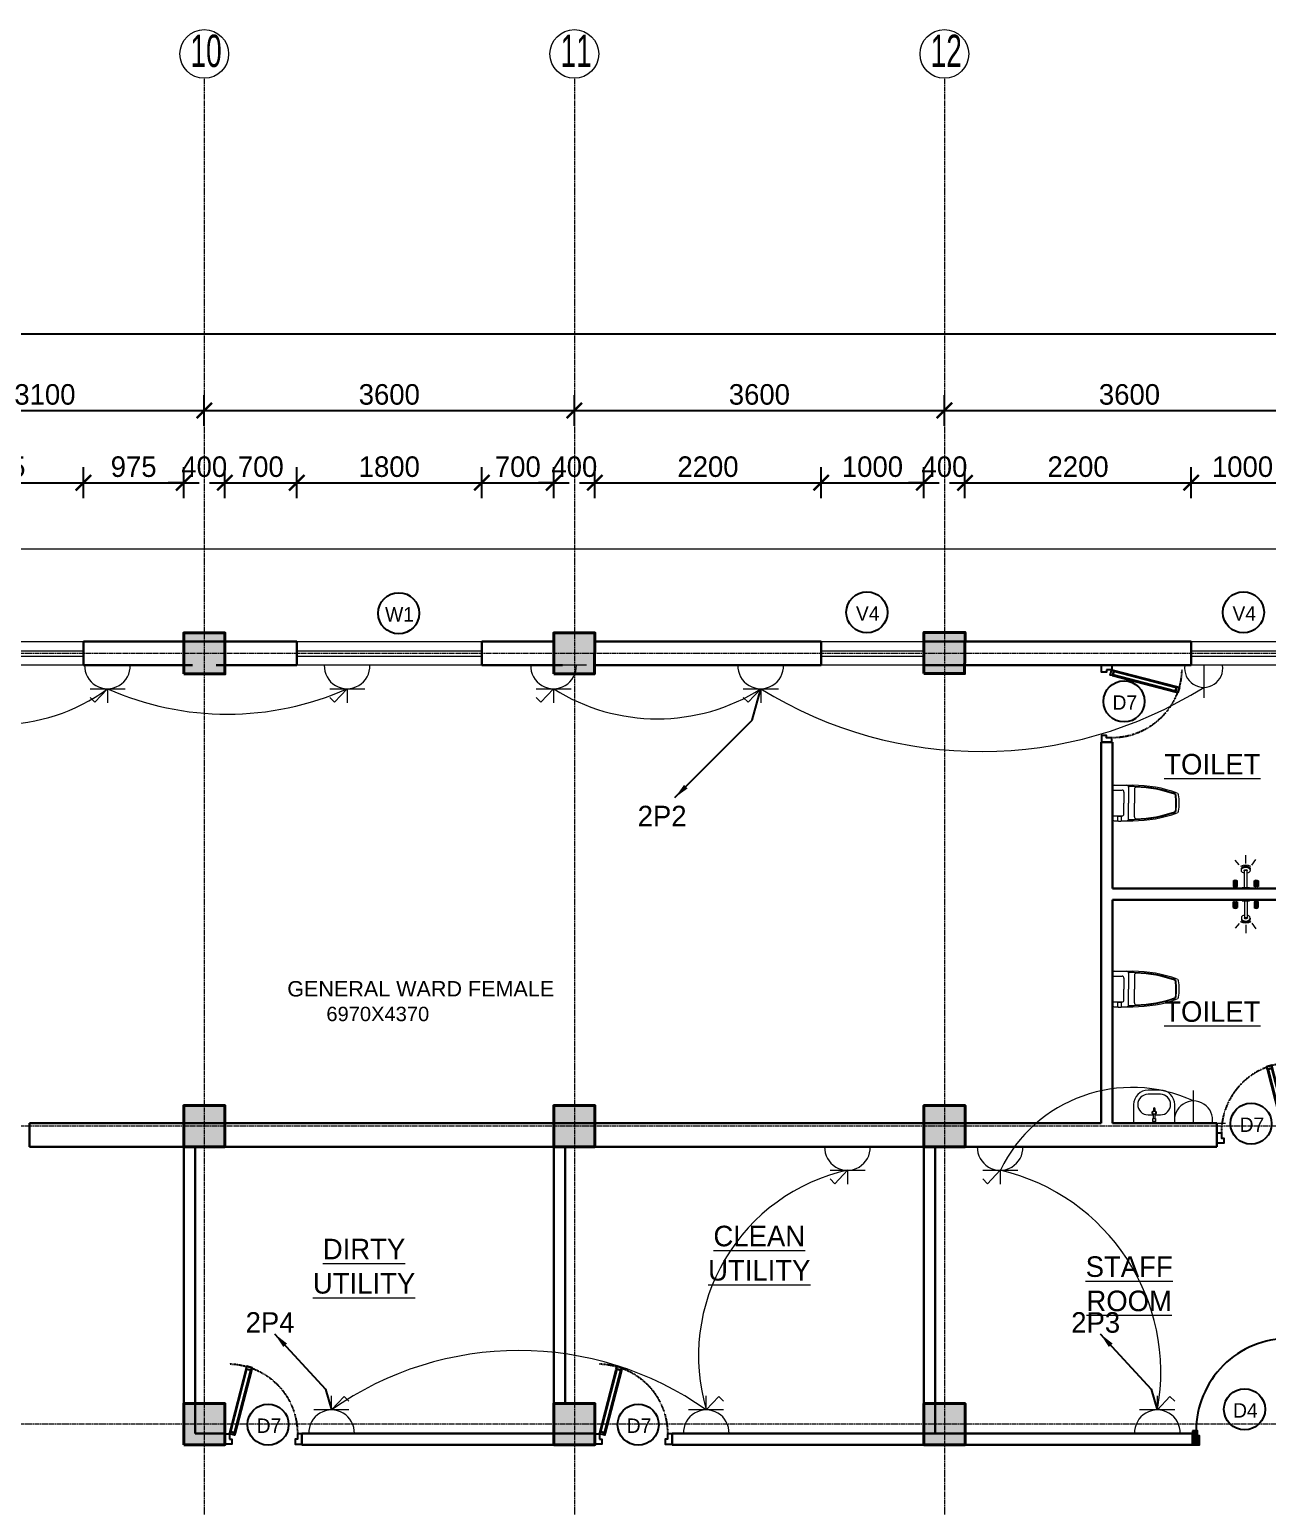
# Model space of a CAD drawing. Header units: inches. Extents: x -3071 to 2534411, y -17796 to 388172.
# Drawn here: x 1694795 to 1706837, y 304395 to 318767 of the extents above; entities that cross this region are included whole.
import ezdxf
from ezdxf.enums import TextEntityAlignment as Align

# ---------------------------------------------------------------- set-up
doc = ezdxf.new("R2010")
doc.units = ezdxf.units.IN
doc.header["$MEASUREMENT"] = 0
for name, pattern in [('ACAD_ISO08W100', [36, 24, -3, 6, -3]), ('CENTER', [2, 1.25, -0.25, 0.25, -0.25]), ('DASHED', [0.75, 0.5, -0.25]), ('TRAZOS1', [0.15, 0.1, -0.05])]:
    doc.linetypes.add(name, pattern=pattern)
for name, color, linetype, lineweight in [('001-Archi- door window elevation', 92, 'Continuous', 25), ('001-Archi-Opening Tags', 14, 'Continuous', 25), ('001-Archi-Sanitary', 130, 'Continuous', 5), ('001-Archi-Text', 180, 'Continuous', 18), ('002-Archi- Opening', 90, 'Continuous', 25), ('5 A power', 220, 'Continuous', 9), ('A .4 col', 5, 'Continuous', 40), ('A 0.13 dw', 3, 'Continuous', 13), ('A 0.13 IND DIM', 240, 'Continuous', 13), ('cen', 50, 'ACAD_ISO08W100', 5), ('dotted line', 1, 'DASHED', 9), ('Grid Tag', 6, 'Continuous', 20), ('p1 walls stone outline', 4, 'Continuous', 30), ('Power Sockets City supply', 141, 'Continuous', 13), ('text', 7, 'Continuous', 25), ('v1 windows', 152, 'Continuous', 20)]:
    doc.layers.add(name, color=color, linetype=linetype, lineweight=lineweight)
doc.layers.add('power socket Generator', color=210, linetype='CENTER')
doc.layers.add('Wires', color=1, linetype='Continuous')
doc.styles.add('AERIAL', font='arial.ttf', dxfattribs={"height": 10})
doc.styles.add('Archi 100', font='GOTHIC.TTF', dxfattribs={"height": 200})
doc.styles.add('CG', font='GOTHIC.TTF', dxfattribs={"height": 40})
doc.styles.get("Standard").update_dxf_attribs({"font": 'GOTHIC.TTF'})
doc.dimstyles.new('Archi 100', dxfattribs={"dimtxt": 200, "dimasz": 150, "dimexe": 150, "dimexo": 300, "dimgap": 50, "dimtad": 1, "dimdec": 0, "dimrnd": 5, "dimzin": 0, "dimdsep": 46, "dimtxsty": 'Archi 100', "dimblk": 'ARCHTICK', "dimcen": 0.09, "dimdle": 150, "dimclrd": 256, "dimclre": 256, "dimclrt": 256, "dimadec": 0, "dimazin": 0, "dimtfac": 1, "dimtdec": 0, "dimtix": 1, "dimtofl": 0, "dimtmove": 0, "dimatfit": 3, "dimfxl": 150, "dimfxlon": 1, "dimtolj": 1, "dimtzin": 0, "dimlwd": -1, "dimlwe": -1, "dimarcsym": 0})

# ---------------------------------------------------------------- blocks, each defined once
blk = doc.blocks.new('W2')
at = {"layer": 'A 0.13 dw'}
for points in [[(143910, 195589), (143910, 195359), (142110, 195359), (142110, 195589)], [(142110, 195446), (143910, 195446), (143910, 195496), (142110, 195496)]]:
    blk.add_lwpolyline(points, close=True, dxfattribs=at)
blk = doc.blocks.new('window tag')
blk.add_circle((0, 0), 200)
at = {"style": 'Archi 100', "flags": 1}
for tag, p in [('WIDTH', (15, 174.5)), ('HEIGHT', (-4.5, -348.5))]:
    blk.add_attdef(tag, p, '', height=200, dxfattribs=at)
at = {"style": 'Archi 100'}
blk.add_attdef('SYMBOL', text='', height=200, dxfattribs=at).set_placement((8, -10.5), align=Align.MIDDLE_CENTER)
blk = doc.blocks.new('ffwef')
at = {"layer": 'A 0.13 dw'}
for points in [[(1184596, 368096), (1184596, 367866), (1183596, 367866), (1183596, 368096)], [(1183596, 367953), (1184596, 367953), (1184596, 368003), (1183596, 368003)]]:
    blk.add_lwpolyline(points, close=True, dxfattribs=at)
blk = doc.blocks.new('sa oct uni toi')
for p, q in [((-88, 458), (-200, 458)), ((-158, 439), (-158, 287)), ((-89, 455), (-89, 420)), ((-60, 461), (-82, 461)), ((-19, 458), (-54, 458)), ((-53, 455), (-53, 420)), ((0, 439), (0, 287)), ((-214, 420), (-214, 287)), ((-113, 392), (-113, 287)), ((0, 411), (-94, 411)), ((-60, 414), (-82, 414)), ((-82, 414), (-82, 411)), ((-60, 414), (-60, 411)), ((-214, 151), (-214, 287)), ((-158, 132), (-158, 287)), ((-113, 179), (-113, 287)), ((0, 160), (-94, 160)), ((0, 132), (0, 287)), ((-19, 113), (-200, 113))]:
    blk.add_line(p, q)
for centre, radius, start, end in [((-200, -804), 1262, 90, 110.0218), ((-200, -804), 1250, 88.0034, 109.0034), ((-200, -804), 1243, 91.5459, 109.0034), ((-233, 420), 18.9, 360, 91.5459), ((-139, 439), 18.9, 90, 180), ((-82, 455), 6.31, 150, 180), ((-82, 455), 6.31, 90, 150), ((-60, 455), 6.31, 30, 90), ((-60, 455), 6.31, 360, 30), ((-19, 439), 18.9, 360, 90), ((-35, 287), 615, 172.6652, 179.9981), ((-626, 364), 18.9, 110.0218, 174.8892), ((-44, 287), 580, 172.6856, 179.998), ((-601, 359), 18.9, 109.0034, 174.9977), ((-44, 287), 575, 172.6683, 179.998), ((-601, 359), 12.6, 109.0034, 174.9977), ((-94, 392), 18.9, 90, 180), ((-82, 420), 6.31, 180, 270), ((-60, 420), 6.31, 270, 360), ((15, 287), 665, 180.0016, 187.0523), ((-626, 207), 18.9, 185.1108, 249.9782), ((-200, 1375), 1262, 249.9782, 270), ((6, 287), 631, 180.0016, 187.0158), ((-601, 212), 18.9, 185.0023, 250.9966), ((7, 287), 625, 180.0016, 187.0303), ((-601, 212), 12.6, 185.0023, 250.9966), ((-200, 1375), 1250, 250.9966, 271.9966), ((-200, 1375), 1243, 250.9966, 268.4541), ((-233, 151), 18.9, 268.4541, 360), ((-94, 179), 18.9, 180, 270), ((-139, 132), 18.9, 180, 270), ((-19, 132), 18.9, 270, 360)]:
    blk.add_arc(centre, radius, start, end)
blk = doc.blocks.new('charpi western plan with cistern')
at = {"rotation": 270}
blk.add_blockref('sa oct uni toi', (-287, 0), dxfattribs=at)
blk = doc.blocks.new('SGOWER')
for p, q in [((1272582, 1354836), (1272534, 1354873)), ((1272634, 1354814), (1272622, 1354814)), ((1272637, 1354787), (1272634, 1354787)), ((1272637, 1354755), (1272637, 1354787)), ((1272801, 1354784), (1272637, 1354784)), ((1272729, 1354878), (1272791, 1354878)), ((1272729, 1354867), (1272791, 1354867)), ((1272731, 1354885), (1272791, 1354885)), ((1272731, 1354861), (1272791, 1354861)), ((1272734, 1354889), (1272791, 1354889)), ((1272734, 1354856), (1272791, 1354856)), ((1272735, 1354891), (1272791, 1354891)), ((1272735, 1354854), (1272791, 1354854)), ((1272737, 1354893), (1272791, 1354893)), ((1272791, 1354853), (1272737, 1354853)), ((1272791, 1354893), (1272791, 1354853)), ((1272791, 1354883), (1272811, 1354883)), ((1272791, 1354863), (1272811, 1354863)), ((1272811, 1354807), (1272801, 1354807)), ((1272801, 1354807), (1272801, 1354736)), ((1272811, 1354883), (1272811, 1354863)), ((1272811, 1354807), (1272811, 1354736)), ((1272568, 1354771), (1272487, 1354771)), ((1272585, 1354711), (1272530, 1354674)), ((1272634, 1354728), (1272622, 1354728)), ((1272637, 1354755), (1272634, 1354755)), ((1272801, 1354759), (1272637, 1354759)), ((1272729, 1354675), (1272791, 1354675)), ((1272729, 1354664), (1272791, 1354664)), ((1272731, 1354682), (1272791, 1354682)), ((1272731, 1354658), (1272791, 1354658)), ((1272734, 1354686), (1272791, 1354686)), ((1272734, 1354653), (1272791, 1354653)), ((1272735, 1354688), (1272791, 1354688)), ((1272735, 1354651), (1272791, 1354651)), ((1272791, 1354690), (1272737, 1354690)), ((1272737, 1354649), (1272791, 1354649)), ((1272791, 1354649), (1272791, 1354690)), ((1272791, 1354680), (1272811, 1354680)), ((1272791, 1354659), (1272811, 1354659)), ((1272811, 1354736), (1272801, 1354736)), ((1272811, 1354680), (1272811, 1354659))]:
    blk.add_line(p, q)
at = {"extrusion": (0, 0, -1)}
blk.add_ellipse((1272687, 1354771), major_axis=(0, 103), ratio=1, start_param=4.205176, end_param=5.219602, dxfattribs=at)
for centre, major_axis, start_param, end_param in [((1272661, 1354771), (-47.9, -47.9), -1.207719, -0.363078), ((1272622, 1354789), (-18, 18), 5.497787, 6.646263), ((1272661, 1354771), (-40.7, 40.7), 0.215777, 1.355019), ((1272634, 1354789), (-18, 18), 4.496612, 6.498962), ((1272655, 1354771), (-19.1, 19.1), 0.161314, 1.409482), ((1272606, 1354771), (-40.7, -40.7), 2.578612, 2.925816), ((1272759, 1354873), (-21.6, -21.6), -1.515126, -0.055671), ((1272622, 1354754), (-18, -18), -0.363078, 0.785398), ((1272634, 1354754), (-18, 18), 1.355019, 3.357369), ((1272606, 1354771), (-40.7, 40.7), 3.357369, 3.704573), ((1272759, 1354670), (-21.6, -21.6), -1.515126, -0.055671)]:
    blk.add_ellipse(centre, major_axis=major_axis, ratio=1, start_param=start_param, end_param=end_param)
blk = doc.blocks.new('ed 17')
for p, q in [((95, -116), (44, -130)), ((44, -130), (208, -761)), ((50, -152), (101, -138)), ((94, -140), (58, -150)), ((94, -140), (251, -750)), ((101, -138), (95, -116)), ((259, -748), (101, -138)), ((101, -138), (259, -748)), ((58, -150), (215, -759)), ((215, -759), (208, -761)), ((208, -761), (215, -788)), ((251, -750), (215, -759)), ((266, -774), (215, -788)), ((251, -750), (259, -748)), ((259, -748), (266, -774))]:
    blk.add_line(p, q)
for points in [[(44, -80), (67, -80), (67, -30), (0, -30), (0, -130), (44, -130), (208, -761), (215, -788), (266, -774), (259, -748), (101, -138), (101, -138), (95, -116), (44, -130)], [(58, -150), (215, -759), (251, -750), (94, -140)]]:
    blk.add_lwpolyline(points, close=True)
at = {"elevation": 0}
blk.add_lwpolyline([(750, -30), (750, -130), (706, -130), (706, -80), (683, -80), (683, -30)], close=True, dxfattribs=at)
at = {"linetype": 'TRAZOS1'}
blk.add_arc((28, -133), 678, 271.3504, 0.2643, dxfattribs=at)
blk = doc.blocks.new('*U717')
at = {"ltscale": 100}
for points in [[(5, 50), (5, -50), (55, -50), (55, 15), (40, 15), (40, 50)], [(735, 50), (735, -50), (685, -50), (685, 15), (700, 15), (700, 50)]]:
    blk.add_hatch(color=256, dxfattribs=at).paths.add_polyline_path(points)
blk.add_lwpolyline([(43, 50), (43, 716, -0.414214), (709, 50)], format="xyb", dxfattribs=at)
for points in [[(5, 50), (5, -50), (55, -50), (55, 15), (40, 15), (40, 50)], [(735, 50), (735, -50), (685, -50), (685, 15), (700, 15), (700, 50)]]:
    blk.add_lwpolyline(points, close=True)
blk = doc.blocks.new('tap bib short neck plan')
at = {"linetype": 'Continuous'}
blk.add_lwpolyline([(39, 10), (0, 10), (0, -10), (39, -10)], dxfattribs=at)
blk.add_lwpolyline([(74, -8), (95, -8, 1), (95, 8), (74, 8)], format="xyb", dxfattribs=at)
for radius in [20, 15]:
    blk.add_circle((56, 0), radius, dxfattribs=at)
blk = doc.blocks.new('washbasin plan 0400w with tap')
blk.add_lwpolyline([(60, 320, -0.312376), (60, 320), (-60, 320, 0.414214), (-200, 180), (-200, 0), (200, 0), (200, 180, 0.414214)], format="xyb", close=True)
blk.add_lwpolyline([(10, 80), (60, 80, 1), (60, 280), (-60, 280, 1), (-60, 80), (-10, 80)], format="xyb")
at = {"linetype": 'Continuous'}
for points in [[(-14, 45), (14, 45), (14, 15), (-14, 15)], [(-10, 15), (10, 15), (10, 0), (-10, 0)]]:
    blk.add_lwpolyline(points, close=True, dxfattribs=at)
at = {"ltscale": 100, "rotation": 90}
blk.add_blockref('tap bib short neck plan', (0, 45), dxfattribs=at)
blk = doc.blocks.new('grid')
at = {"layer": 'Grid Tag', "linetype": 'Continuous', "ltscale": 30}
blk.add_circle((51, 48), 264, dxfattribs=at)
blk.add_attdef('GRID', (-143, -93), '', height=200)
blk = doc.blocks.new('_ArchTick')
at = {"color": 0, "linetype": 'ByBlock', "const_width": 0.15}
blk.add_lwpolyline([(-0.5, -0.5), (0.5, 0.5)], dxfattribs=at)
blk = doc.blocks.new('*D1449')
at = {"transparency": 16777216}
for p, q in [((1693595, 314207), (1693595, 314507)), ((1695320, 314207), (1695320, 314507)), ((1693445, 314357), (1695470, 314357))]:
    blk.add_line(p, q, dxfattribs=at)
at = {"layer": 'Defpoints', "color": 0, "transparency": 16777216}
for p in [(1695320, 314357), (1693595, 312896), (1695320, 312811)]:
    blk.add_point(p, dxfattribs=at)
at = {"transparency": 16777216, "xscale": 150, "yscale": 150, "zscale": 150, "rotation": 180}
blk.add_blockref('_ArchTick', (1693595, 314357), dxfattribs=at)
at = {"transparency": 16777216, "xscale": 150, "yscale": 150, "zscale": 150}
blk.add_blockref('_ArchTick', (1695320, 314357), dxfattribs=at)
at = {"transparency": 16777216, "insert": (1694458, 314512), "char_height": 200, "attachment_point": 5, "style": 'Archi 100'}
blk.add_mtext('\\A1;1725', dxfattribs=at)
blk = doc.blocks.new('*D1450')
at = {"transparency": 16777216}
for p, q in [((1695320, 314207), (1695320, 314507)), ((1696295, 314207), (1696295, 314507)), ((1695170, 314357), (1696445, 314357))]:
    blk.add_line(p, q, dxfattribs=at)
at = {"layer": 'Defpoints', "color": 0, "transparency": 16777216}
for p in [(1696295, 314357), (1696295, 312896), (1695320, 312811)]:
    blk.add_point(p, dxfattribs=at)
at = {"transparency": 16777216, "xscale": 150, "yscale": 150, "zscale": 150, "rotation": 180}
blk.add_blockref('_ArchTick', (1695320, 314357), dxfattribs=at)
at = {"transparency": 16777216, "xscale": 150, "yscale": 150, "zscale": 150}
blk.add_blockref('_ArchTick', (1696295, 314357), dxfattribs=at)
at = {"transparency": 16777216, "insert": (1695808, 314512), "char_height": 200, "attachment_point": 5, "style": 'Archi 100'}
blk.add_mtext('\\A1;975', dxfattribs=at)
blk = doc.blocks.new('*D1451')
at = {"transparency": 16777216}
for p, q in [((1696295, 314207), (1696295, 314507)), ((1696695, 314207), (1696695, 314507)), ((1696295, 314357), (1696145, 314357)), ((1696695, 314357), (1696845, 314357))]:
    blk.add_line(p, q, dxfattribs=at)
at = {"layer": 'Defpoints', "color": 0, "transparency": 16777216}
for p in [(1696695, 314357), (1696295, 312896), (1696695, 312896)]:
    blk.add_point(p, dxfattribs=at)
at = {"transparency": 16777216, "xscale": 150, "yscale": 150, "zscale": 150}
blk.add_blockref('_ArchTick', (1696295, 314357), dxfattribs=at)
at = {"transparency": 16777216, "xscale": 150, "yscale": 150, "zscale": 150, "rotation": 180}
blk.add_blockref('_ArchTick', (1696695, 314357), dxfattribs=at)
at = {"transparency": 16777216, "insert": (1696495, 314512), "char_height": 200, "attachment_point": 5, "style": 'Archi 100'}
blk.add_mtext('\\A1;400', dxfattribs=at)
blk = doc.blocks.new('*D1452')
at = {"transparency": 16777216}
for p, q in [((1696695, 314207), (1696695, 314507)), ((1697395, 314207), (1697395, 314507)), ((1696545, 314357), (1697545, 314357))]:
    blk.add_line(p, q, dxfattribs=at)
at = {"layer": 'Defpoints', "color": 0, "transparency": 16777216}
for p in [(1697395, 314357), (1696695, 312896), (1697395, 312811)]:
    blk.add_point(p, dxfattribs=at)
at = {"transparency": 16777216, "xscale": 150, "yscale": 150, "zscale": 150, "rotation": 180}
blk.add_blockref('_ArchTick', (1696695, 314357), dxfattribs=at)
at = {"transparency": 16777216, "xscale": 150, "yscale": 150, "zscale": 150}
blk.add_blockref('_ArchTick', (1697395, 314357), dxfattribs=at)
at = {"transparency": 16777216, "insert": (1697045, 314512), "char_height": 200, "attachment_point": 5, "style": 'Archi 100'}
blk.add_mtext('\\A1;700', dxfattribs=at)
blk = doc.blocks.new('*D1453')
at = {"transparency": 16777216}
for p, q in [((1697395, 314207), (1697395, 314507)), ((1699195, 314207), (1699195, 314507)), ((1697245, 314357), (1699345, 314357))]:
    blk.add_line(p, q, dxfattribs=at)
at = {"layer": 'Defpoints', "color": 0, "transparency": 16777216}
for p in [(1699195, 314357), (1697395, 312811), (1699195, 312811)]:
    blk.add_point(p, dxfattribs=at)
at = {"transparency": 16777216, "xscale": 150, "yscale": 150, "zscale": 150, "rotation": 180}
blk.add_blockref('_ArchTick', (1697395, 314357), dxfattribs=at)
at = {"transparency": 16777216, "xscale": 150, "yscale": 150, "zscale": 150}
blk.add_blockref('_ArchTick', (1699195, 314357), dxfattribs=at)
at = {"transparency": 16777216, "insert": (1698295, 314512), "char_height": 200, "attachment_point": 5, "style": 'Archi 100'}
blk.add_mtext('\\A1;1800', dxfattribs=at)
blk = doc.blocks.new('*D1454')
at = {"transparency": 16777216}
for p, q in [((1699195, 314207), (1699195, 314507)), ((1699895, 314207), (1699895, 314507)), ((1699045, 314357), (1700045, 314357))]:
    blk.add_line(p, q, dxfattribs=at)
at = {"layer": 'Defpoints', "color": 0, "transparency": 16777216}
for p in [(1699895, 314357), (1699895, 312896), (1699195, 312811)]:
    blk.add_point(p, dxfattribs=at)
at = {"transparency": 16777216, "xscale": 150, "yscale": 150, "zscale": 150, "rotation": 180}
blk.add_blockref('_ArchTick', (1699195, 314357), dxfattribs=at)
at = {"transparency": 16777216, "xscale": 150, "yscale": 150, "zscale": 150}
blk.add_blockref('_ArchTick', (1699895, 314357), dxfattribs=at)
at = {"transparency": 16777216, "insert": (1699545, 314512), "char_height": 200, "attachment_point": 5, "style": 'Archi 100'}
blk.add_mtext('\\A1;700', dxfattribs=at)
blk = doc.blocks.new('*D1455')
at = {"transparency": 16777216}
for p, q in [((1699895, 314207), (1699895, 314507)), ((1700295, 314207), (1700295, 314507)), ((1699895, 314357), (1699745, 314357)), ((1700295, 314357), (1700445, 314357))]:
    blk.add_line(p, q, dxfattribs=at)
at = {"layer": 'Defpoints', "color": 0, "transparency": 16777216}
for p in [(1700295, 314357), (1699895, 312896), (1700295, 312896)]:
    blk.add_point(p, dxfattribs=at)
at = {"transparency": 16777216, "xscale": 150, "yscale": 150, "zscale": 150}
blk.add_blockref('_ArchTick', (1699895, 314357), dxfattribs=at)
at = {"transparency": 16777216, "xscale": 150, "yscale": 150, "zscale": 150, "rotation": 180}
blk.add_blockref('_ArchTick', (1700295, 314357), dxfattribs=at)
at = {"transparency": 16777216, "insert": (1700095, 314512), "char_height": 200, "attachment_point": 5, "style": 'Archi 100'}
blk.add_mtext('\\A1;400', dxfattribs=at)
blk = doc.blocks.new('*D1456')
at = {"transparency": 16777216}
for p, q in [((1700295, 314207), (1700295, 314507)), ((1702496, 314207), (1702496, 314507)), ((1700145, 314357), (1702646, 314357))]:
    blk.add_line(p, q, dxfattribs=at)
at = {"layer": 'Defpoints', "color": 0, "transparency": 16777216}
for p in [(1702496, 314357), (1700295, 312896), (1702496, 312811)]:
    blk.add_point(p, dxfattribs=at)
at = {"transparency": 16777216, "xscale": 150, "yscale": 150, "zscale": 150, "rotation": 180}
blk.add_blockref('_ArchTick', (1700295, 314357), dxfattribs=at)
at = {"transparency": 16777216, "xscale": 150, "yscale": 150, "zscale": 150}
blk.add_blockref('_ArchTick', (1702496, 314357), dxfattribs=at)
at = {"transparency": 16777216, "insert": (1701395, 314512), "char_height": 200, "attachment_point": 5, "style": 'Archi 100'}
blk.add_mtext('\\A1;2200', dxfattribs=at)
blk = doc.blocks.new('*D1457')
at = {"transparency": 16777216}
for p, q in [((1702496, 314207), (1702496, 314507)), ((1703495, 314207), (1703495, 314507)), ((1702346, 314357), (1703645, 314357))]:
    blk.add_line(p, q, dxfattribs=at)
at = {"layer": 'Defpoints', "color": 0, "transparency": 16777216}
for p in [(1703495, 314357), (1703495, 312896), (1702496, 312811)]:
    blk.add_point(p, dxfattribs=at)
at = {"transparency": 16777216, "xscale": 150, "yscale": 150, "zscale": 150, "rotation": 180}
blk.add_blockref('_ArchTick', (1702496, 314357), dxfattribs=at)
at = {"transparency": 16777216, "xscale": 150, "yscale": 150, "zscale": 150}
blk.add_blockref('_ArchTick', (1703495, 314357), dxfattribs=at)
at = {"transparency": 16777216, "insert": (1702995, 314512), "char_height": 200, "attachment_point": 5, "style": 'Archi 100'}
blk.add_mtext('\\A1;1000', dxfattribs=at)
blk = doc.blocks.new('*D1458')
at = {"transparency": 16777216}
for p, q in [((1703495, 314207), (1703495, 314507)), ((1703895, 314207), (1703895, 314507)), ((1703495, 314357), (1703345, 314357)), ((1703895, 314357), (1704045, 314357))]:
    blk.add_line(p, q, dxfattribs=at)
at = {"layer": 'Defpoints', "color": 0, "transparency": 16777216}
for p in [(1703895, 314357), (1703495, 312896), (1703895, 312901)]:
    blk.add_point(p, dxfattribs=at)
at = {"transparency": 16777216, "xscale": 150, "yscale": 150, "zscale": 150}
blk.add_blockref('_ArchTick', (1703495, 314357), dxfattribs=at)
at = {"transparency": 16777216, "xscale": 150, "yscale": 150, "zscale": 150, "rotation": 180}
blk.add_blockref('_ArchTick', (1703895, 314357), dxfattribs=at)
at = {"transparency": 16777216, "insert": (1703695, 314512), "char_height": 200, "attachment_point": 5, "style": 'Archi 100'}
blk.add_mtext('\\A1;400', dxfattribs=at)
blk = doc.blocks.new('*D1459')
at = {"transparency": 16777216}
for p, q in [((1703895, 314207), (1703895, 314507)), ((1706096, 314207), (1706096, 314507)), ((1703745, 314357), (1706246, 314357))]:
    blk.add_line(p, q, dxfattribs=at)
at = {"layer": 'Defpoints', "color": 0, "transparency": 16777216}
for p in [(1706096, 314357), (1703895, 312901), (1706096, 312811)]:
    blk.add_point(p, dxfattribs=at)
at = {"transparency": 16777216, "xscale": 150, "yscale": 150, "zscale": 150, "rotation": 180}
blk.add_blockref('_ArchTick', (1703895, 314357), dxfattribs=at)
at = {"transparency": 16777216, "xscale": 150, "yscale": 150, "zscale": 150}
blk.add_blockref('_ArchTick', (1706096, 314357), dxfattribs=at)
at = {"transparency": 16777216, "insert": (1704995, 314512), "char_height": 200, "attachment_point": 5, "style": 'Archi 100'}
blk.add_mtext('\\A1;2200', dxfattribs=at)
blk = doc.blocks.new('*D1460')
at = {"transparency": 16777216}
for p, q in [((1706096, 314207), (1706096, 314507)), ((1707095, 314207), (1707095, 314507)), ((1705946, 314357), (1707245, 314357))]:
    blk.add_line(p, q, dxfattribs=at)
at = {"layer": 'Defpoints', "color": 0, "transparency": 16777216}
for p in [(1707095, 314357), (1707095, 312896), (1706096, 312811)]:
    blk.add_point(p, dxfattribs=at)
at = {"transparency": 16777216, "xscale": 150, "yscale": 150, "zscale": 150, "rotation": 180}
blk.add_blockref('_ArchTick', (1706096, 314357), dxfattribs=at)
at = {"transparency": 16777216, "xscale": 150, "yscale": 150, "zscale": 150}
blk.add_blockref('_ArchTick', (1707095, 314357), dxfattribs=at)
at = {"transparency": 16777216, "insert": (1706595, 314512), "char_height": 200, "attachment_point": 5, "style": 'Archi 100'}
blk.add_mtext('\\A1;1000', dxfattribs=at)
blk = doc.blocks.new('*D1469')
at = {"transparency": 16777216}
for p, q in [((1693395, 314910), (1693395, 315210)), ((1696495, 314910), (1696495, 315210)), ((1693245, 315060), (1696645, 315060))]:
    blk.add_line(p, q, dxfattribs=at)
at = {"layer": 'Defpoints', "color": 0, "transparency": 16777216}
for p in [(1696495, 315060), (1693395, 312696), (1696495, 312696)]:
    blk.add_point(p, dxfattribs=at)
at = {"transparency": 16777216, "xscale": 150, "yscale": 150, "zscale": 150, "rotation": 180}
blk.add_blockref('_ArchTick', (1693395, 315060), dxfattribs=at)
at = {"transparency": 16777216, "xscale": 150, "yscale": 150, "zscale": 150}
blk.add_blockref('_ArchTick', (1696495, 315060), dxfattribs=at)
at = {"transparency": 16777216, "insert": (1694945, 315215), "char_height": 200, "attachment_point": 5, "style": 'Archi 100'}
blk.add_mtext('\\A1;3100', dxfattribs=at)
blk = doc.blocks.new('*D1470')
at = {"transparency": 16777216}
for p, q in [((1696495, 314910), (1696495, 315210)), ((1700095, 314910), (1700095, 315210)), ((1696345, 315060), (1700245, 315060))]:
    blk.add_line(p, q, dxfattribs=at)
at = {"layer": 'Defpoints', "color": 0, "transparency": 16777216}
for p in [(1700095, 315060), (1696495, 312696), (1700095, 312696)]:
    blk.add_point(p, dxfattribs=at)
at = {"transparency": 16777216, "xscale": 150, "yscale": 150, "zscale": 150, "rotation": 180}
blk.add_blockref('_ArchTick', (1696495, 315060), dxfattribs=at)
at = {"transparency": 16777216, "xscale": 150, "yscale": 150, "zscale": 150}
blk.add_blockref('_ArchTick', (1700095, 315060), dxfattribs=at)
at = {"transparency": 16777216, "insert": (1698295, 315215), "char_height": 200, "attachment_point": 5, "style": 'Archi 100'}
blk.add_mtext('\\A1;3600', dxfattribs=at)
blk = doc.blocks.new('*D1471')
at = {"transparency": 16777216}
for p, q in [((1700095, 314910), (1700095, 315210)), ((1703695, 314910), (1703695, 315210)), ((1699945, 315060), (1703845, 315060))]:
    blk.add_line(p, q, dxfattribs=at)
at = {"layer": 'Defpoints', "color": 0, "transparency": 16777216}
for p in [(1703695, 315060), (1700095, 312696), (1703695, 312696)]:
    blk.add_point(p, dxfattribs=at)
at = {"transparency": 16777216, "xscale": 150, "yscale": 150, "zscale": 150, "rotation": 180}
blk.add_blockref('_ArchTick', (1700095, 315060), dxfattribs=at)
at = {"transparency": 16777216, "xscale": 150, "yscale": 150, "zscale": 150}
blk.add_blockref('_ArchTick', (1703695, 315060), dxfattribs=at)
at = {"transparency": 16777216, "insert": (1701895, 315215), "char_height": 200, "attachment_point": 5, "style": 'Archi 100'}
blk.add_mtext('\\A1;3600', dxfattribs=at)
blk = doc.blocks.new('*D1472')
at = {"transparency": 16777216}
for p, q in [((1703695, 314910), (1703695, 315210)), ((1707295, 314910), (1707295, 315210)), ((1703545, 315060), (1707445, 315060))]:
    blk.add_line(p, q, dxfattribs=at)
at = {"layer": 'Defpoints', "color": 0, "transparency": 16777216}
for p in [(1707295, 315060), (1703695, 312696), (1707295, 312696)]:
    blk.add_point(p, dxfattribs=at)
at = {"transparency": 16777216, "xscale": 150, "yscale": 150, "zscale": 150, "rotation": 180}
blk.add_blockref('_ArchTick', (1703695, 315060), dxfattribs=at)
at = {"transparency": 16777216, "xscale": 150, "yscale": 150, "zscale": 150}
blk.add_blockref('_ArchTick', (1707295, 315060), dxfattribs=at)
at = {"transparency": 16777216, "insert": (1705495, 315215), "char_height": 200, "attachment_point": 5, "style": 'Archi 100'}
blk.add_mtext('\\A1;3600', dxfattribs=at)
blk = doc.blocks.new('*D1286')
at = {"transparency": 16777216}
for p, q in [((1668445, 315656), (1668445, 315956)), ((1707495, 315656), (1707495, 315956)), ((1668295, 315806), (1707645, 315806))]:
    blk.add_line(p, q, dxfattribs=at)
at = {"layer": 'Defpoints', "color": 0, "transparency": 16777216}
for p in [(1707495, 315806), (1668445, 312896), (1707495, 312896)]:
    blk.add_point(p, dxfattribs=at)
at = {"transparency": 16777216, "xscale": 150, "yscale": 150, "zscale": 150, "rotation": 180}
blk.add_blockref('_ArchTick', (1668445, 315806), dxfattribs=at)
at = {"transparency": 16777216, "xscale": 150, "yscale": 150, "zscale": 150}
blk.add_blockref('_ArchTick', (1707495, 315806), dxfattribs=at)
at = {"transparency": 16777216, "insert": (1687970, 315961), "char_height": 200, "attachment_point": 5, "style": 'Archi 100'}
blk.add_mtext('\\A1;39050', dxfattribs=at)
blk = doc.blocks.new('*D1627')
at = {"transparency": 16777216}
for p, q in [((1765924, 312897), (1765924, 313047)), ((1765774, 312897), (1766074, 312897)), ((1765774, 312516), (1766074, 312516)), ((1765924, 312516), (1765924, 312366))]:
    blk.add_line(p, q, dxfattribs=at)
at = {"layer": 'Defpoints', "color": 0, "transparency": 16777216}
for p in [(1764300, 312897), (0, 312516), (1765924, 312516)]:
    blk.add_point(p, dxfattribs=at)
at = {"transparency": 16777216, "xscale": 150, "yscale": 150, "zscale": 150}
for p, rotation in [((1765924, 312897), 270), ((1765924, 312516), 90)]:
    blk.add_blockref('_ArchTick', p, dxfattribs=dict(at, rotation=rotation))
at = {"transparency": 16777216, "insert": (1765769, 312706), "char_height": 200, "attachment_point": 5, "rotation": 90, "style": 'Archi 100'}
blk.add_mtext('\\A1;380', dxfattribs=at)
blk = doc.blocks.new('*D1628')
at = {"transparency": 16777216}
for p, q in [((1623, 312666), (1623, 308147)), ((1473, 312516), (1773, 312516)), ((1773, 308297), (1473, 308297))]:
    blk.add_line(p, q, dxfattribs=at)
at = {"layer": 'Defpoints', "color": 0, "transparency": 16777216}
for p in [(0, 312516), (1623, 308297), (1764300, 308297)]:
    blk.add_point(p, dxfattribs=at)
at = {"transparency": 16777216, "xscale": 150, "yscale": 150, "zscale": 150}
for p, rotation in [((1623, 312516), 90), ((1623, 308297), 270)]:
    blk.add_blockref('_ArchTick', p, dxfattribs=dict(at, rotation=rotation))
at = {"transparency": 16777216, "insert": (1468, 310406), "char_height": 200, "attachment_point": 5, "rotation": 90, "style": 'Archi 100'}
blk.add_mtext('\\A1;4220', dxfattribs=at)
blk = doc.blocks.new('15A N soc')
at = {"layer": 'Power Sockets City supply', "color": 244, "lineweight": 13, "true_color": 0x991b1e}
for p, q in [((52222.5612, 99516.2064), (52222.5611, 99516.2603)), ((52222.5612, 99516.2064), (52222.6099, 99516.2585)), ((52222.6099, 99516.2585), (52222.6282, 99516.2401)), ((52222.6282, 99516.2064), (52222.4926, 99516.2064)), ((52222.4338, 99516.1156), (52222.6863, 99516.1156))]:
    blk.add_line(p, q, dxfattribs=at)
blk.add_arc((52222.5612, 99516.1182), 0.0881, 358.32, 181.68, dxfattribs=at)
blk = doc.blocks.new('5A soc')
at = {"layer": '5 A power', "lineweight": 18}
for p, q in [((895571.9, -137969.1), (895571.9, -137872.1)), ((895476.6, -137969.1), (895667.1, -137969.1))]:
    blk.add_line(p, q, dxfattribs=at)
blk.add_arc((895571.9, -137960.1), 57.1, 350.9122, 189.0878, dxfattribs=at)

msp = doc.modelspace()

# ---------------------------------------------------------------- hatches: boundary and pattern name
at = {"layer": 'A .4 col', "linetype": 'Continuous'}
h = msp.add_hatch(color=256, dxfattribs=at)
h.dxf.hatch_style = 1
h.paths.add_polyline_path([(1696295.4, 312496.01), (1696695.4, 312496.01), (1696695.4, 312896.01), (1696295.4, 312896.01)])
h = msp.add_hatch(color=256, dxfattribs=at)
h.dxf.hatch_style = 1
h.paths.add_polyline_path([(1699895.4, 312496.01), (1700295.4, 312496.01), (1700295.4, 312896.01), (1699895.4, 312896.01)])
h = msp.add_hatch(color=256, dxfattribs=at)
h.dxf.hatch_style = 1
h.paths.add_polyline_path([(1703495.4, 312500.56), (1703895.4, 312500.56), (1703895.4, 312900.56), (1703495.4, 312900.56)])
h = msp.add_hatch(color=256, dxfattribs=at)
h.dxf.hatch_style = 1
h.paths.add_polyline_path([(1696295.4, 307896.01), (1696695.4, 307896.01), (1696695.4, 308296.01), (1696295.4, 308296.01)])
h = msp.add_hatch(color=256, dxfattribs=at)
h.dxf.hatch_style = 1
h.paths.add_polyline_path([(1699895.4, 307896.01), (1700295.4, 307896.01), (1700295.4, 308296.01), (1699895.4, 308296.01)])
h = msp.add_hatch(color=256, dxfattribs=at)
h.dxf.hatch_style = 1
h.paths.add_polyline_path([(1703495.4, 307896.01), (1703895.4, 307896.01), (1703895.4, 308296.01), (1703495.4, 308296.01)])
h = msp.add_hatch(color=256, dxfattribs=at)
h.dxf.hatch_style = 1
h.paths.add_polyline_path([(1696295.4, 304996.01), (1696695.4, 304996.01), (1696695.4, 305396.01), (1696295.4, 305396.01)])
h = msp.add_hatch(color=256, dxfattribs=at)
h.dxf.hatch_style = 1
h.paths.add_polyline_path([(1699895.4, 304996.01), (1700295.4, 304996.01), (1700295.4, 305396.01), (1699895.4, 305396.01)])
h = msp.add_hatch(color=256, dxfattribs=at)
h.dxf.hatch_style = 1
h.paths.add_polyline_path([(1703495.4, 304996.01), (1703895.4, 304996.01), (1703895.4, 305396.01), (1703495.4, 305396.01)])

# ---------------------------------------------------------------- linework, layer by layer
for points in [[(1696295.4, 312496.01), (1696695.4, 312496.01), (1696695.4, 312896.01), (1696295.4, 312896.01)], [(1699895.4, 312496.01), (1700290.74, 312496.01), (1700295.4, 312896.01), (1699895.4, 312896.01)], [(1703495.4, 312500.56), (1703890.74, 312500.56), (1703895.4, 312900.56), (1703495.4, 312900.56)], [(1696295.4, 307896.01), (1696695.4, 307896.01), (1696695.4, 308296.01), (1696295.4, 308296.01)], [(1699895.4, 307896.01), (1700295.4, 307896.01), (1700295.4, 308296.01), (1699895.4, 308296.01)], [(1703495.4, 307896.01), (1703895.4, 307896.01), (1703895.4, 308296.01), (1703495.4, 308296.01)], [(1696295.4, 304996.01), (1696695.4, 304996.01), (1696695.4, 305396.01), (1696295.4, 305396.01)], [(1699895.4, 304996.01), (1700295.4, 304996.01), (1700295.4, 305396.01), (1699895.4, 305396.01)], [(1703495.4, 304996.01), (1703895.4, 304996.01), (1703895.4, 305396.01), (1703495.4, 305396.01)]]:
    msp.add_lwpolyline(points, close=True, dxfattribs=at)
at = {"layer": 'cen', "ltscale": 2}
for p, q in [((1696495.4, 318285.53), (1696495.4, 291341.37)), ((1700095.4, 318285.53), (1700095.4, 291341.37)), ((1703695.4, 318285.53), (1703695.4, 291341.37)), ((1711810.4, 312696.01), (1664130.4, 312696.01)), ((1711810.4, 308096.01), (1664130.4, 308096.01)), ((1711810.4, 305196.01), (1664130.4, 305196.01))]:
    msp.add_line(p, q, dxfattribs=at)
at = {"layer": 'dotted line', "linetype": 'Continuous', "ltscale": 1000}
msp.add_line((1708310.4, 313711.79), (1693095.4, 313711.79), dxfattribs=at)
at = {"layer": 'p1 walls stone outline'}
for p, q in [((1703495.4, 312581.01), (1703495.4, 312896.01)), ((1697395.46, 312811.01), (1695320.27, 312811.01)), ((1695320.27, 312811.01), (1695320.27, 312581.01)), ((1697395.46, 312811.01), (1697395.46, 312581.01)), ((1699895.4, 312811.01), (1699195.34, 312811.01)), ((1699195.34, 312811.01), (1699195.34, 312581.01)), ((1702495.52, 312811.01), (1700291.73, 312811.01)), ((1702495.52, 312581.01), (1702495.52, 312811.01)), ((1705006.39, 312811.01), (1703495.4, 312811.01)), ((1703495.4, 312811.01), (1703495.4, 312581.01)), ((1706095.52, 312811.01), (1703495.4, 312811.01)), ((1706095.52, 312581.01), (1706095.52, 312811.01)), ((1696380.4, 312581.01), (1695320.27, 312581.01)), ((1697395.46, 312581.01), (1696610.4, 312581.01)), ((1699980.4, 312581.01), (1699195.34, 312581.01)), ((1700291.73, 312581.01), (1701325.52, 312581.01)), ((1701585.37, 312581.01), (1701325.52, 312581.01)), ((1701325.52, 312581.01), (1702495.52, 312581.01)), ((1704450.11, 312581.01), (1703495.4, 312581.01)), ((1703495.4, 312581.01), (1703695.4, 312581.01)), ((1703495.4, 312581.01), (1704080.4, 312581.01)), ((1704310.4, 312581.01), (1706095.52, 312581.01)), ((1705006.39, 312581.01), (1704680.11, 312581.01)), ((1705218.64, 311831.01), (1705218.63, 308126.01)), ((1705218.64, 311831.01, 0), (1705328.64, 311831.01)), ((1705328.64, 311831.01), (1705328.64, 310408.51)), ((1705328.64, 310298.51), (1705328.63, 308126.01)), ((1705328.64, 310408.51), (1707410.4, 310408.51)), ((1705328.64, 310298.51), (1707410.4, 310298.51)), ((1694795.4, 308126.01), (1705218.63, 308126.01)), ((1694795.4, 308126.01), (1694795.4, 307896.01)), ((1705328.63, 308126.01), (1706345.4, 308126.01)), ((1706345.4, 308126.01, 0), (1706345.4, 307896.01)), ((1694795.4, 307896.01), (1706345.4, 307896.01)), ((1696295.4, 307896.01), (1696295.4, 304996.01)), ((1696405.4, 307896.01), (1696405.4, 305106.01)), ((1699895.4, 307896.01), (1699895.4, 305396.01)), ((1700005.4, 307896.01), (1700005.4, 305396.01)), ((1703495.4, 307896.01), (1703495.4, 305106.01)), ((1703605.4, 307896.01), (1703605.4, 305106.01)), ((1696405.4, 305106.01), (1696695.4, 305106.01)), ((1696695.4, 305106.01), (1696695.4, 304996.01)), ((1697445.4, 305106.01), (1700295.4, 305106.01)), ((1697445.4, 305106.01, 0), (1697445.4, 304996.01)), ((1700295.4, 305106.01), (1700295.4, 304996.01)), ((1701045.4, 305106.01), (1706108.92, 305106.01)), ((1701045.4, 305106.01, 0), (1701045.4, 304996.01)), ((1706108.92, 304996.01), (1706108.92, 305106.01)), ((1696295.4, 304996.01), (1696695.4, 304996.01)), ((1697445.4, 304996.01), (1700295.4, 304996.01)), ((1701045.4, 304996.01), (1706108.92, 304996.01))]:
    msp.add_line(p, q, dxfattribs=at)
msp.add_lwpolyline([(1704680.11, 312581.01), (1704680.11, 312581.01), (1704450.11, 312581.01), (1704450.11, 312581.01)], dxfattribs=at)
at = {"layer": 'Wires', "color": 2, "lineweight": 9}
for centre, radius, start, end in [((1694502.95, 313774.08), 1767.79, 233.552801, 306.447199), ((1696719.7, 314972.38), 2867.41, 246.039511, 293.960489), ((1700902.09, 313938.61), 1879.44, 237.581855, 302.418145), ((1704052.51, 315806.93), 4065.46, 238.191026, 302.178973), ((1705520.57, 307050.52), 1422.13, 65.156969, 154.307922), ((1703156.09, 305858.01), 1853.34, 102.550118, 196.392572), ((1703779.95, 305699.68), 2019.77, 349.596819, 76.922116), ((1699555.6, 302749.41), 3163.31, 54.820852, 125.179148)]:
    msp.add_arc(centre, radius, start, end, dxfattribs=at)

# ---------------------------------------------------------------- block references
ref = msp.add_blockref('grid', (1696449.18, 318486.39), dxfattribs=dict(xscale=0.8987445155798923, yscale=0.8987445155798923, zscale=0.8987445155798923))
ref.add_attrib('GRID', '10', (1696360.64, 318402.61), dxfattribs={"height": 314.561, "width": 0.65})
ref = msp.add_blockref('grid', (1700049.18, 318486.39), dxfattribs=dict(xscale=0.8987445155798923, yscale=0.8987445155798923, zscale=0.8987445155798923))
ref.add_attrib('GRID', '11', (1699960.64, 318402.61), dxfattribs={"height": 314.561, "width": 0.65})
ref = msp.add_blockref('grid', (1703649.18, 318486.39), dxfattribs=dict(xscale=0.8987445155798923, yscale=0.8987445155798923, zscale=0.8987445155798923))
ref.add_attrib('GRID', '12', (1703560.64, 318402.61), dxfattribs={"height": 314.561, "width": 0.65})
at = {"layer": '001-Archi- door window elevation', "color": 2}
for p in [(518899.46, -55284.49), (522499.46, -55284.49)]:
    msp.add_blockref('ffwef', p, dxfattribs=at)
at = {"layer": '001-Archi-Opening Tags'}
ref = msp.add_blockref('window tag', (1702940.86, 313095.54), dxfattribs=at)
ref.add_attrib('SYMBOL', 'V4', dxfattribs={"layer": '0', "height": 140, "style": 'CG'}).set_placement((1702948.86, 313085.04), align=Align.MIDDLE_CENTER)
ref = msp.add_blockref('window tag', (1706603.98, 313095.54), dxfattribs=at)
ref.add_attrib('SYMBOL', 'V4', dxfattribs={"layer": '0', "height": 140, "style": 'CG'}).set_placement((1706611.98, 313085.04), align=Align.MIDDLE_CENTER)
ref = msp.add_blockref('window tag', (1698386.56, 313086.81), dxfattribs=at)
ref.add_attrib('SYMBOL', 'W1', dxfattribs={"layer": '0', "height": 140, "style": 'CG'}).set_placement((1698394.56, 313076.31), align=Align.MIDDLE_CENTER)
ref = msp.add_blockref('window tag', (1705442.14, 312228.98, 0), dxfattribs=at)
ref.add_attrib('SYMBOL', 'D7', dxfattribs={"layer": '0', "height": 140, "style": 'CG'}).set_placement((1705450.14, 312218.48, 0), align=Align.MIDDLE_CENTER)
ref = msp.add_blockref('window tag', (1706678.27, 308120.7), dxfattribs=at)
ref.add_attrib('SYMBOL', 'D7', dxfattribs={"layer": '0', "height": 140, "style": 'CG'}).set_placement((1706686.27, 308110.2), align=Align.MIDDLE_CENTER)
ref = msp.add_blockref('window tag', (1706614.46, 305340.82), dxfattribs=at)
ref.add_attrib('SYMBOL', 'D4', dxfattribs={"layer": '0', "height": 140, "style": 'CG'}).set_placement((1706622.46, 305330.32), align=Align.MIDDLE_CENTER)
ref = msp.add_blockref('window tag', (1697115.99, 305191.97), dxfattribs=at)
ref.add_attrib('SYMBOL', 'D7', dxfattribs={"layer": '0', "height": 140, "style": 'CG'}).set_placement((1697123.99, 305181.47), align=Align.MIDDLE_CENTER)
ref = msp.add_blockref('window tag', (1700715.99, 305191.97), dxfattribs=at)
ref.add_attrib('SYMBOL', 'D7', dxfattribs={"layer": '0', "height": 140, "style": 'CG'}).set_placement((1700723.99, 305181.47), align=Align.MIDDLE_CENTER)
at = {"layer": '001-Archi-Sanitary', "extrusion": (0.000122475, -0.000312464, -1), "xscale": -1, "zscale": -1, "rotation": 90.0069857846302}
for p in [(-1705328.63, 311239.4, 111.61), (-1705328.62, 309428.85, 112.17)]:
    msp.add_blockref('charpi western plan with cistern', p, dxfattribs=at)
at = {"layer": '001-Archi-Sanitary', "xscale": -1, "rotation": 90}
msp.add_blockref('SGOWER', (3061397.81, 1583219.89), dxfattribs=at)
at = {"layer": '001-Archi-Sanitary', "rotation": 90}
msp.add_blockref('SGOWER', (3061397.81, -962512.87), dxfattribs=at)
at = {"layer": '001-Archi-Sanitary'}
msp.add_blockref('washbasin plan 0400w with tap', (1705735.65, 308126.01), dxfattribs=at)
at = {"layer": '002-Archi- Opening', "xscale": -1}
for p, rotation in [((1705192.95, 312581.01), 90), ((1696695.4, 304971.91), 180), ((1700295.4, 304971.91), 180)]:
    msp.add_blockref('ed 17', p, dxfattribs=dict(at, rotation=rotation))
at = {"layer": '002-Archi- Opening', "rotation": 180}
msp.add_blockref('ed 17', (1707095.4, 307900.64), dxfattribs=at)
at = {"layer": '002-Archi- Opening', "xscale": -1.351351351346239, "yscale": 1.351351351346239, "zscale": 1.351351351346239}
msp.add_blockref('*U717', (1707102.16, 305063.58), dxfattribs=at)
at = {"layer": 'A 0.13 IND DIM'}
msp.add_blockref('W2', (1551410.11, 117222.41), dxfattribs=at)
at = {"layer": 'power socket Generator', "linetype": 'Continuous', "xscale": 3.253162499517202, "yscale": 3.253162499517202, "zscale": 3.253162499517202, "rotation": 179.9999999994914}
msp.add_blockref('5A soc', (4619658.45, -136254.98), dxfattribs=at)
at = {"layer": 'power socket Generator', "linetype": 'Continuous', "xscale": 3.253162499517202, "yscale": 3.253162499517202, "zscale": 3.253162499517202}
msp.add_blockref('5A soc', (-1207322.76, 756962), dxfattribs=at)
at = {"layer": 'Power Sockets City supply', "lineweight": 0, "xscale": 2523.339306174504, "yscale": 2523.339306174504, "zscale": 2523.339306174504, "rotation": 180}
for p in [(133470794.5, 251425507.18), (133473125.51, 251425507.18), (133475133.81, 251425507.18), (133477148.93, 251425507.18), (133477992.66, 251420822.18), (133479478.32, 251420822.18)]:
    msp.add_blockref('15A N soc', p, dxfattribs=at)
at = {"layer": 'Power Sockets City supply', "lineweight": 0, "xscale": 2523.339306174504, "yscale": 2523.339306174504, "zscale": 2523.339306174504}
for p in [(-130077508.24, -250807820.15), (-130073863.25, -250807820.15), (-130069474.82, -250807820.15)]:
    msp.add_blockref('15A N soc', p, dxfattribs=at)
at = {"layer": 'v1 windows'}
msp.add_blockref('W2', (1555285.19, 117222.41), dxfattribs=at)

# ---------------------------------------------------------------- texts
at = {"layer": '001-Archi-Text', "char_height": 200, "attachment_point": 3, "style": 'Archi 100'}
for s, insert in [('{\\LTOILET}', (1706769.42, 311718.13)), ('{\\LTOILET}', (1706769.42, 309311.4)), ('\\pxqc;{\\LCLEAN UTILITY}', (1702382.03, 307127.08)), ('\\pxqc;{\\LDIRTY UTILITY}', (1698537.29, 307000.38)), ('\\pxqc;{\\LSTAFF ROOM}', (1705980.36, 306829.23))]:
    msp.add_mtext_dynamic_manual_height_columns(s, width=976, gutter_width=1000, heights=[0], dxfattribs=dict(at, insert=insert))
at = {"layer": 'text', "insert": (1697302.52, 309507.93), "char_height": 150, "width": 14192.8258, "attachment_point": 1, "style": 'AERIAL'}
msp.add_mtext('GENERAL WARD FEMALE\\P{\\H0.9333x;       6970X4370}', dxfattribs=at)
at = {"layer": 'Wires', "lineweight": 9, "char_height": 200, "attachment_point": 1, "style": 'CG'}
for s, insert in [('2P2', (1700710.89, 311213.53, 0)), ('2P4', (1696897.33, 306286.09)), ('2P3', (1704928.69, 306286.09))]:
    msp.add_mtext_dynamic_manual_height_columns(s, width=291.9664, gutter_width=300, heights=[0], dxfattribs=dict(at, insert=insert))

# ---------------------------------------------------------------- dimensions: what is measured, and where the dimension line sits
dim = msp.add_linear_dim(base=(1707495.4, 315805.58), p1=(1668445.4, 312896.01), p2=(1707495.4, 312896.01), dimstyle='Archi 100')
dim.commit()
dim.dimension.update_dxf_attribs({"geometry": '*D1286', "text_midpoint": (1687970.4, 315960.61)})
for base, p1, p2, picture, middle in [((1696495.4, 315060.04), (1693395.4, 312696.01), (1696495.4, 312696.01), '*D1469', (1694945.4, 315215.07)), ((1700095.4, 315060.04), (1696495.4, 312696.01), (1700095.4, 312696.01), '*D1470', (1698295.4, 315215.07)), ((1703695.4, 315060.04), (1700095.4, 312696.01), (1703695.4, 312696.01), '*D1471', (1701895.4, 315215.07)), ((1707295.4, 315060.04), (1703695.4, 312696.01), (1707295.4, 312696.01), '*D1472', (1705495.4, 315215.07)), ((1695320.27, 314357.25), (1693595.4, 312896.01), (1695320.27, 312811.01), '*D1449', (1694457.83, 314512.28)), ((1696295.4, 314357.25), (1695320.27, 312811.01), (1696295.4, 312896.01), '*D1450', (1695807.83, 314512.28)), ((1696695.4, 314357.25), (1696295.4, 312896.01), (1696695.4, 312896.01), '*D1451', (1696495.4, 314512.28)), ((1697395.46, 314357.25), (1696695.4, 312896.01), (1697395.46, 312811.01), '*D1452', (1697045.43, 314512.28)), ((1699195.34, 314357.25), (1697395.46, 312811.01), (1699195.34, 312811.01), '*D1453', (1698295.4, 314512.28)), ((1699895.4, 314357.25), (1699195.34, 312811.01), (1699895.4, 312896.01), '*D1454', (1699545.37, 314512.28)), ((1700295.4, 314357.25), (1699895.4, 312896.01), (1700295.4, 312896.01), '*D1455', (1700095.4, 314512.28)), ((1702495.52, 314357.25), (1700295.4, 312896.01), (1702495.52, 312811.01), '*D1456', (1701395.46, 314512.28)), ((1703495.4, 314357.25), (1702495.52, 312811.01), (1703495.4, 312896.01), '*D1457', (1702995.46, 314512.28)), ((1703895.4, 314357.25), (1703495.4, 312896.01), (1703895.4, 312900.56), '*D1458', (1703695.4, 314512.28)), ((1706095.52, 314357.25), (1703895.4, 312900.56), (1706095.52, 312811.01), '*D1459', (1704995.46, 314512.28)), ((1707095.4, 314357.25), (1706095.52, 312811.01), (1707095.4, 312896.01), '*D1460', (1706595.46, 314512.28))]:
    dim = msp.add_linear_dim(base=base, p1=p1, p2=p2, dimstyle='Archi 100', override={"dimtmove": 1})
    dim.commit()
    dim.dimension.update_dxf_attribs({"geometry": picture, "text_midpoint": middle})
dim = msp.add_linear_dim(base=(1765923.68, 312515.96), p1=(1764300.46, 312896.78), p2=(0, 312515.96), angle=90, dimstyle='Archi 100')
dim.commit()
dim.dimension.update_dxf_attribs({"geometry": '*D1627', "text_midpoint": (1765768.65, 312706.37)})
dim = msp.add_linear_dim(base=(1623.21, 308296.78), p1=(0, 312515.96), p2=(1764300.46, 308296.78), angle=90, dimstyle='Archi 100', override={"dimtmove": 1})
dim.commit()
dim.dimension.update_dxf_attribs({"geometry": '*D1628', "text_midpoint": (1468.18, 310406.37)})

# ---------------------------------------------------------------- leaders
at = {"layer": 'Defpoints'}
for points in [[(1701074.08, 311294), (1701824.85, 312046.54), (1701907.59, 312352.06)], [(1697179.8, 306074.65), (1697675.54, 305536.39), (1697733.1, 305334.96)], [(1705211.16, 306074.65), (1705706.89, 305536.39), (1705764.46, 305334.96)]]:
    msp.add_leader(points, dimstyle='Archi 100', override={"dimgap": 50, "dimtad": 0}, dxfattribs=at)

doc.saveas('drawing.dxf')
